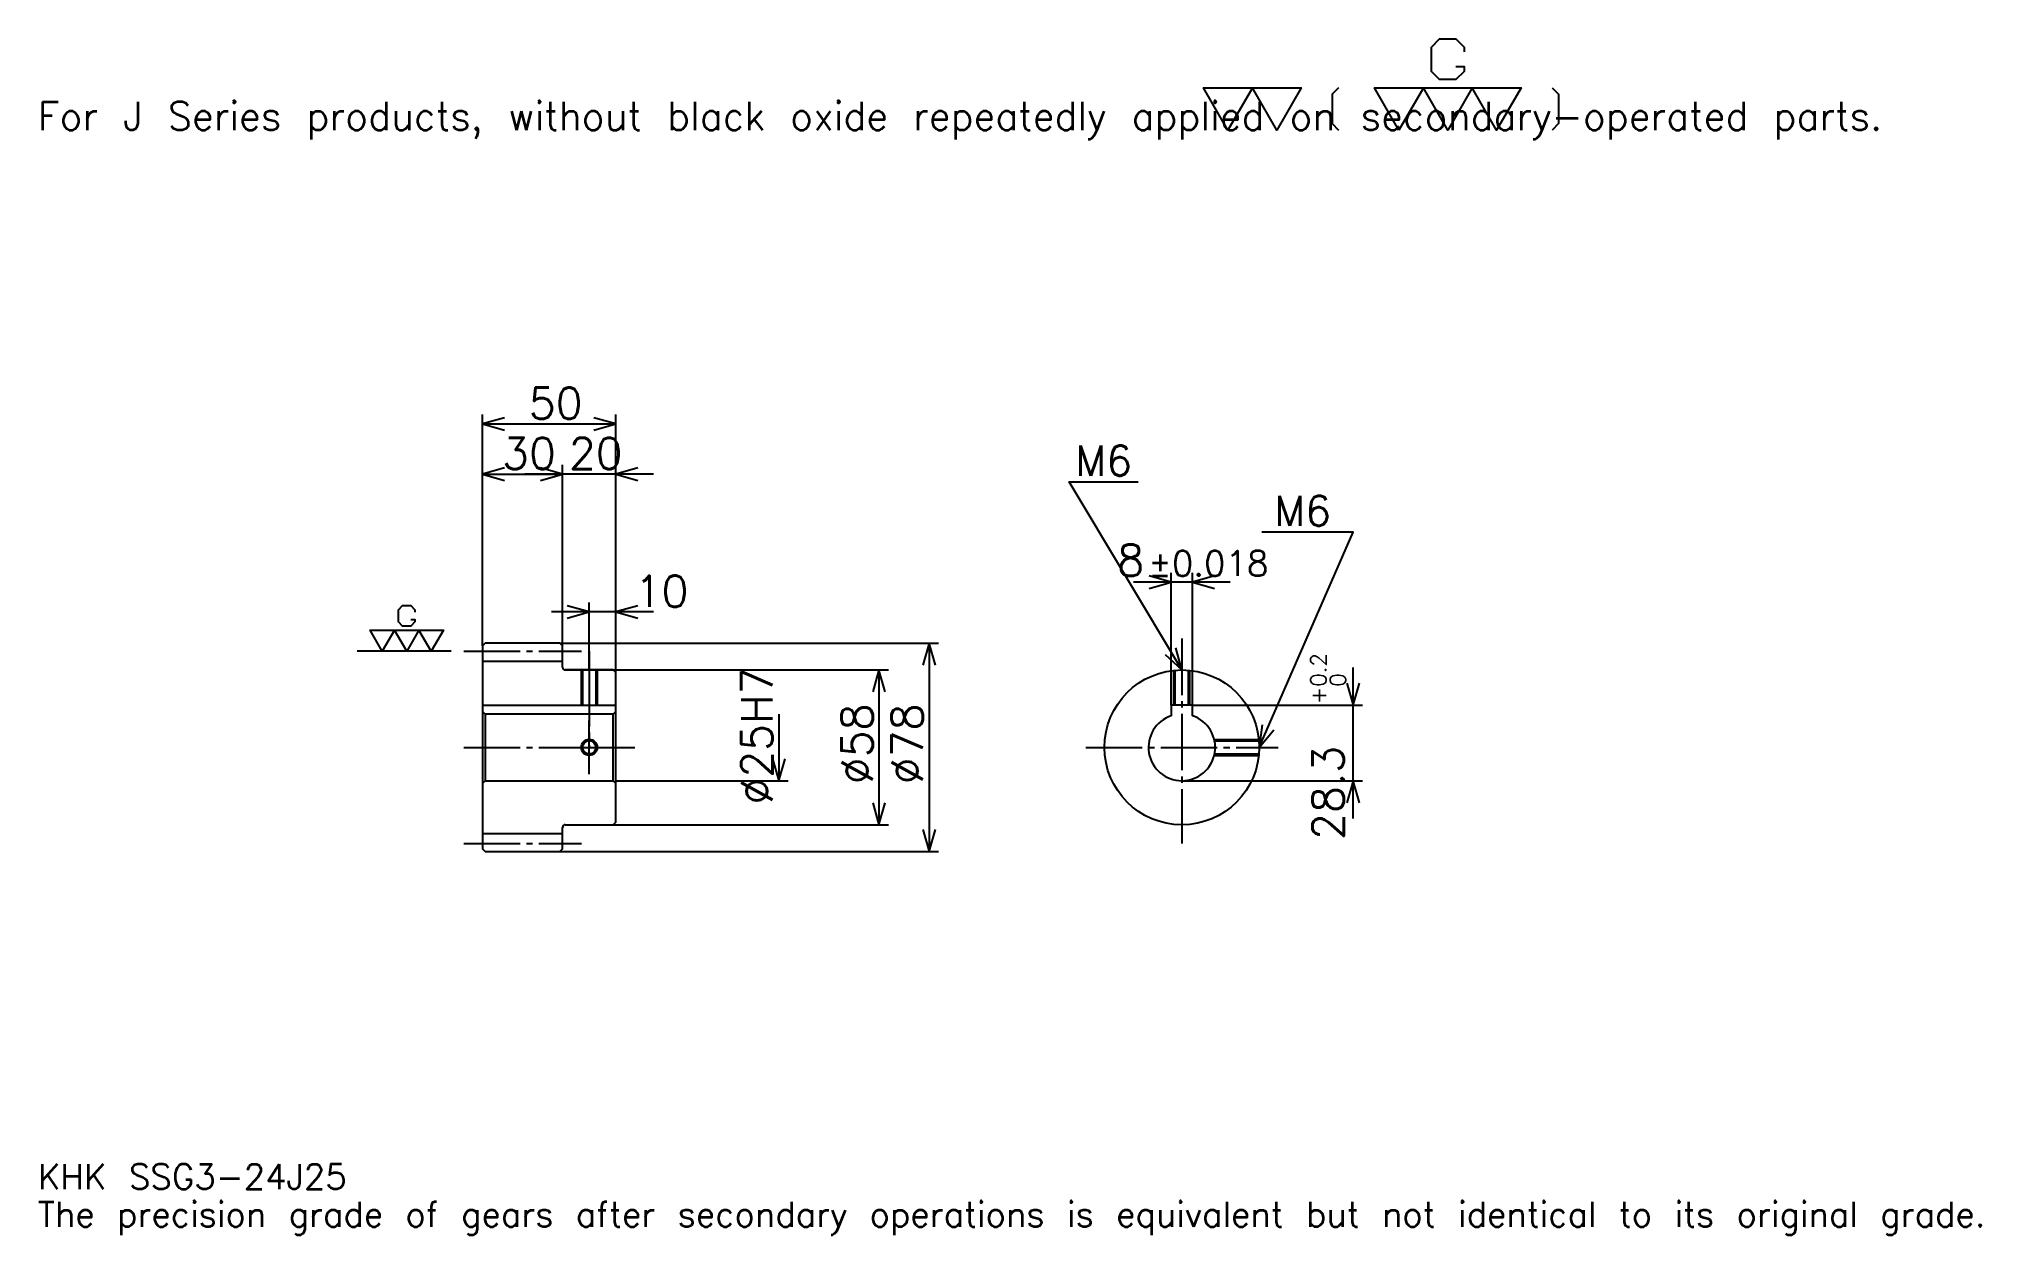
# Model space of a CAD drawing. Extents: x 24 to 752, y 9 to 457.
import ezdxf

# ---------------------------------------------------------------- set-up
doc = ezdxf.new("R2010")
doc.units = 0
doc.linetypes.add('DASHDOT', pattern=[28.173913, 21.130435, -2.347826, 2.347826, -2.347826])
doc.layers.get('0').update_dxf_attribs({"linetype": 'CONTINUOUS'})
doc.layers.add('DASHDOT', color=6, linetype='DASHDOT')
doc.styles.add('KANJI', font='TXT', dxfattribs={"bigfont": 'BIGFONT'})

msp = doc.modelspace()

# ---------------------------------------------------------------- linework, layer by layer
at = {"color": 5}
for p, q in [((190.17392, 230.347824), (190.17392, 316.043457)), ((240.17392, 230.347824), (240.17392, 316.043457)), ((190.17392, 312.521729), (240.17392, 312.521729)), ((190.17392, 293.739136), (220.17392, 293.739136)), ((254.26088, 293.739136), (206.08696, 293.739136)), ((220.17392, 230.347824), (220.17392, 297.260864)), ((448.304352, 207.147827), (448.304352, 256.739136)), ((456.304352, 207.147827), (456.304352, 256.739136)), ((470.391296, 253.217392), (434.217407, 253.217392)), ((254.26088, 242.086945), (216.08696, 242.086945)), ((230.17392, 230.347824), (230.17392, 245.608688)), ((190.17392, 229.347824), (190.17392, 230.347824)), ((219.17392, 230.347824), (240.17392, 230.347824)), ((220.17392, 229.347824), (220.17392, 230.347824)), ((230.17392, 220.347824), (230.17392, 230.347824)), ((230.17392, 220.347824), (230.17392, 230.347824)), ((240.17392, 230.347824), (361.086975, 230.347824)), ((240.17392, 219.347824), (240.17392, 230.347824)), ((357.565216, 230.347824), (357.565216, 152.347824)), ((221.17392, 220.347824), (240.17392, 220.347824)), ((240.17392, 220.347824), (342.304382, 220.347824)), ((338.782623, 220.347824), (338.782623, 162.347824)), ((516.521729, 164.760864), (516.521729, 221.234787)), ((301.217407, 203.847824), (301.217407, 178.847824)), ((456.304352, 207.147827), (520.043457, 207.147827)), ((240.17392, 178.847824), (304.739136, 178.847824)), ((452.304352, 178.847824), (520.043457, 178.847824)), ((221.17392, 162.347824), (240.17392, 162.347824)), ((240.17392, 162.347824), (342.304382, 162.347824)), ((219.17392, 152.347824), (240.17392, 152.347824)), ((240.17392, 152.347824), (361.086975, 152.347824))]:
    msp.add_line(p, q, dxfattribs=at)
at = {"color": 7}
msp.add_line((178.434784, 227.347824), (143.217407, 227.347824), dxfattribs=at)
at = {"color": 4}
for p, q in [((190.17392, 223.597824), (220.17392, 223.597824)), ((190.17392, 207.147827), (240.17392, 207.147827)), ((191.17392, 203.847824), (191.17392, 178.847824)), ((239.17392, 203.847824), (240.17392, 204.847824)), ((239.17392, 178.847824), (240.17392, 177.847824)), ((190.17392, 159.097824), (220.17392, 159.097824))]:
    msp.add_line(p, q, dxfattribs=at)
at = {"color": 7}
for points in [[(555.026062, 446.415649), (558.078247, 446.415649), (558.078247, 444.584351), (555.026062, 441.532196), (548.921753, 441.532196), (545.869568, 444.584351), (545.869568, 453.740875), (548.921753, 456.79306), (555.026062, 456.79306), (558.078247, 453.740875), (558.078247, 451.909576)], [(469.565216, 422.608704), (460.408691, 438.480011), (497.03479, 438.480011), (487.878265, 422.608704), (478.721741, 438.480011), (469.565216, 422.608704)], [(511.074768, 438.480011), (508.633057, 436.038269), (508.633057, 425.050446), (511.074768, 422.608704)], [(533.660889, 422.608704), (524.504333, 438.480011), (579.443481, 438.480011), (570.286987, 422.608704), (561.130432, 438.480011), (551.973877, 422.608704), (542.817383, 438.480011), (533.660889, 422.608704)], [(591.041748, 438.480011), (593.483459, 436.038269), (593.483459, 425.050446), (591.041748, 422.608704)], [(163.291321, 239.251312), (164.817398, 239.251312), (164.817398, 238.335648), (163.291321, 236.80957), (160.239136, 236.80957), (158.713043, 238.335648), (158.713043, 242.91391), (160.239136, 244.440002), (163.291321, 244.440002), (164.817398, 242.91391), (164.817398, 241.99826)], [(152.608704, 227.347824), (148.030441, 235.283478), (175.500015, 235.283478), (170.921753, 227.347824), (166.343491, 235.283478), (161.765228, 227.347824), (157.186966, 235.283478), (152.608704, 227.347824)]]:
    msp.add_lwpolyline(points, dxfattribs=at)
at = {"color": 5}
for points in [[(198.391312, 314.869568), (190.17392, 312.521729), (198.391312, 310.17392)], [(231.956528, 310.17392), (240.17392, 312.521729), (231.956528, 314.869568)], [(198.391312, 296.086945), (190.17392, 293.739136), (198.391312, 291.391296)], [(211.956528, 291.391296), (220.17392, 293.739136), (211.956528, 296.086945)], [(211.956528, 291.391296), (220.17392, 293.739136), (211.956528, 296.086945)], [(248.391312, 296.086945), (240.17392, 293.739136), (248.391312, 291.391296)], [(452.304352, 220.347824), (410.043488, 290.782593), (435.869568, 290.782593)], [(481.304352, 191.347824), (516.521729, 272), (482.2435, 272)], [(440.086975, 250.869568), (448.304352, 253.217392), (440.086975, 255.565216)], [(464.521729, 255.565216), (456.304352, 253.217392), (464.521729, 250.869568)], [(221.956528, 239.739136), (230.17392, 242.086945), (221.956528, 244.434784)], [(248.391312, 244.434784), (240.17392, 242.086945), (248.391312, 239.739136)], [(359.913025, 222.130432), (357.565216, 230.347824), (355.217407, 222.130432)], [(446.063293, 226.186234), (452.304352, 220.347824), (450.089783, 228.602127)], [(341.130432, 212.130432), (338.782623, 220.347824), (336.434814, 212.130432)], [(514.173889, 215.365219), (516.521729, 207.147827), (518.869568, 215.365219)], [(482.441071, 199.8181), (481.304352, 191.347824), (486.744354, 197.939041)], [(298.869568, 187.065216), (301.217407, 178.847824), (303.565216, 187.065216)], [(518.869568, 170.630432), (516.521729, 178.847824), (514.173889, 170.630432)], [(336.434814, 170.565216), (338.782623, 162.347824), (341.130432, 170.565216)], [(355.217407, 160.565216), (357.565216, 152.347824), (359.913025, 160.565216)]]:
    msp.add_lwpolyline(points, dxfattribs=at)
at = {"color": 4}
for points in [[(220.17392, 221.347824), (220.17392, 229.347824), (219.17392, 230.347824), (191.17392, 230.347824), (190.17392, 229.347824), (190.17392, 177.847824)], [(221.17392, 162.347824), (239.17392, 162.347824), (240.17392, 163.347824), (240.17392, 219.347824), (239.17392, 220.347824), (221.17392, 220.347824)], [(227.17392, 220.347824), (227.17392, 207.147827)], [(227.713928, 220.347824), (227.713928, 207.147827)], [(232.633911, 220.347824), (232.633911, 207.147827)], [(233.17392, 220.347824), (233.17392, 207.147827)], [(449.304352, 207.147827), (449.304352, 220.19223)], [(449.84436, 207.147827), (449.84436, 220.243301)], [(454.764343, 207.147827), (454.764343, 220.243301)], [(455.304352, 207.147827), (455.304352, 220.19223)], [(190.17392, 177.847824), (191.17392, 178.847824), (239.17392, 178.847824), (239.17392, 203.847824), (191.17392, 203.847824), (190.17392, 204.847824)], [(456.304352, 203.190536), (456.304352, 207.147827), (448.304352, 207.147827), (448.304352, 203.190536)], [(464.439026, 194.347824), (481.148773, 194.347824)], [(464.559906, 193.807831), (481.199829, 193.807831)], [(464.439026, 188.347824), (481.148773, 188.347824)], [(464.559906, 188.887817), (481.199829, 188.887817)], [(190.17392, 177.847824), (190.17392, 153.347824), (191.17392, 152.347824), (219.17392, 152.347824), (220.17392, 153.347824), (220.17392, 161.347824)]]:
    msp.add_lwpolyline(points, dxfattribs=at)
for centre, radius in [((452.304352, 191.347824), 29), ((230.17392, 191.347824), 2.46)]:
    msp.add_circle(centre, radius, dxfattribs=at)
at = {"color": 7}
msp.add_circle((230.17392, 191.347824), 3, dxfattribs=at)
at = {"color": 4}
for centre, radius, start, end in [((221.17392, 221.347824), 1, 180, 270), ((452.304352, 191.347824), 12.5, 108.662925185, 71.337074815), ((221.17392, 161.347824), 1, 90, 180)]:
    msp.add_arc(centre, radius, start, end, dxfattribs=at)
at = {"layer": 'DASHDOT', "color": 7}
for p, q in [((183.130447, 227.347824), (227.217407, 227.347824)), ((452.304352, 232.08696), (452.304352, 155.304352)), ((230.17392, 220.347824), (230.17392, 191.347824)), ((183.130447, 191.347824), (247.217407, 191.347824)), ((416.260864, 191.347824), (488.347839, 191.347824)), ((183.130447, 155.347824), (227.217407, 155.347824))]:
    msp.add_line(p, q, dxfattribs=at)
for points in [[(230.17392, 227.391296), (230.17392, 200.10434)], [(230.17392, 181.304352), (230.17392, 201.391296)], [(220.130447, 191.347824), (240.217407, 191.347824)]]:
    msp.add_lwpolyline(points, dxfattribs=at)

# ---------------------------------------------------------------- texts
at = {"color": 7, "style": 'KANJI'}
for s, height, p in [('For J Series products, without black oxide repeatedly applied on secondary-operated parts.', 10.565217, (23.47826, 422.608704)), ('50', 11.73913, (207.543488, 314.399994)), ('30', 11.73913, (197.543488, 295.617371)), ('20', 11.73913, (222.543488, 295.617371)), ('M6', 11.269566, (412.391296, 293.130432)), ('M6', 11.269566, (486.939148, 274.347839)), ('8', 11.73913, (428.072449, 255.565216)), ('%%p0.018', 9.391304, (439.692749, 255.565216)), ('10', 11.73913, (247.217407, 243.96521)), ('KHK SSG3-24J25', 9.391304, (23.47826, 25.826086)), ('The precision grade of gears after secondary operations is equivalent but not identical to its original grade.', 9.391304, (23.47826, 11.73913))]:
    msp.add_text(s, height=height, dxfattribs=at).set_placement(p)
for s, height, p in [('0.2', 5.869565, (506.426086, 214.080872)), ('%%c25H7', 11.73913, (298.869568, 169.92392)), ('+', 5.869565, (506.426086, 207.506958)), ('0', 5.869565, (513.704346, 214.080872)), ('%%c58', 11.73913, (336.434814, 177.554352)), ('%%c78', 11.73913, (355.217407, 177.554352)), ('28.3', 11.73913, (513, 156.695358))]:
    msp.add_text(s, height=height, rotation=90, dxfattribs=at).set_placement(p)

doc.saveas('drawing.dxf')
